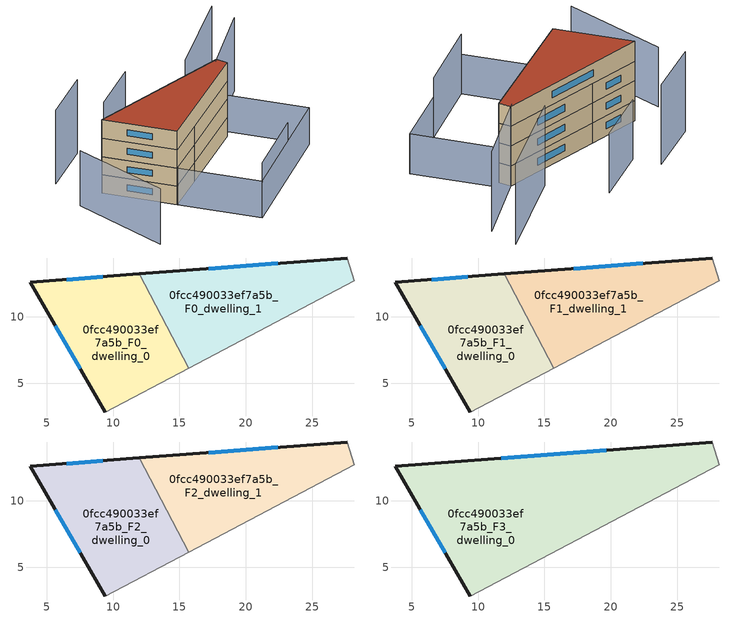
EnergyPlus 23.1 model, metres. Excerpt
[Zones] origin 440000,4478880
0fcc490033ef7a5b_F0_dwelling_0
 floor ground (EU_floor_Construction): 11.97,13.24 15.7,6.16 9.42,2.85 3.77,12.61 z0
 wall outside (EU_wall_Construction): 11.97,13.24 3.77,12.61 9.42,2.85 z0:3
 wall adiabatic (EU_wall_Construction): 9.42,2.85 15.7,6.16 z0:3
 wall to 0fcc490033ef7a5b_F0_dwelling_1 (EU_wall_Construction): 15.7,6.16 11.97,13.24 z0:3
 window (EU_Window_Construction): 5.66,9.35 7.53,6.11 / 9.23,13.03 6.51,12.82 z1:2
0fcc490033ef7a5b_F0_dwelling_1
 floor ground (EU_floor_Construction): 27.63,14.44 28.15,12.71 15.7,6.16 11.97,13.24 z0
 wall outside (EU_wall_Construction): 27.63,14.44 11.97,13.24 z0:3
 wall adiabatic (EU_wall_Construction): 15.7,6.16 28.15,12.71 27.63,14.44 z0:3
 window (EU_Window_Construction): 22.39,14.04 17.2,13.64 z1:2
0fcc490033ef7a5b_F1_dwelling_0
 floor to 0fcc490033ef7a5b_F0_dwelling_0 (EU_floor_Construction): 11.97,13.24 15.7,6.16 9.42,2.85 3.77,12.61 z3
 wall outside (EU_wall_Construction): 11.97,13.24 3.77,12.61 9.42,2.85 z3:6
 wall adiabatic (EU_wall_Construction): 9.42,2.85 15.7,6.16 z3:6
 wall to 0fcc490033ef7a5b_F1_dwelling_1 (EU_wall_Construction): 15.7,6.16 11.97,13.24 z3:6
 window (EU_Window_Construction): 5.66,9.35 7.53,6.11 / 9.23,13.03 6.51,12.82 z4:5
0fcc490033ef7a5b_F1_dwelling_1
 floor to 0fcc490033ef7a5b_F0_dwelling_1 (EU_floor_Construction): 27.63,14.44 28.15,12.71 15.7,6.16 11.97,13.24 z3
 wall outside (EU_wall_Construction): 27.63,14.44 11.97,13.24 z3:6
 wall adiabatic (EU_wall_Construction): 15.7,6.16 28.15,12.71 27.63,14.44 z3:6
 window (EU_Window_Construction): 22.39,14.04 17.2,13.64 z4:5
0fcc490033ef7a5b_F2_dwelling_0
 floor to 0fcc490033ef7a5b_F1_dwelling_0 (EU_floor_Construction): 11.97,13.24 15.7,6.16 9.42,2.85 3.77,12.61 z6
 wall outside (EU_wall_Construction): 11.97,13.24 3.77,12.61 9.42,2.85 z6:9
 wall adiabatic (EU_wall_Construction): 9.42,2.85 15.7,6.16 z6:9
 wall to 0fcc490033ef7a5b_F2_dwelling_1 (EU_wall_Construction): 15.7,6.16 11.97,13.24 z6:9
 window (EU_Window_Construction): 5.66,9.35 7.53,6.11 / 9.23,13.03 6.51,12.82 z7:8
0fcc490033ef7a5b_F2_dwelling_1
 floor to 0fcc490033ef7a5b_F1_dwelling_1 (EU_floor_Construction): 27.63,14.44 28.15,12.71 15.7,6.16 11.97,13.24 z6
 wall outside (EU_wall_Construction): 27.63,14.44 11.97,13.24 z6:9
 wall adiabatic (EU_wall_Construction): 15.7,6.16 28.15,12.71 27.63,14.44 z6:9
 window (EU_Window_Construction): 22.39,14.04 17.2,13.64 z7:8
0fcc490033ef7a5b_F3_dwelling_0
 floor to 0fcc490033ef7a5b_F2_dwelling_0 (EU_floor_Construction): 11.97,13.24 15.7,6.16 9.42,2.85 3.77,12.61 z9
 floor to 0fcc490033ef7a5b_F2_dwelling_1 (EU_floor_Construction): 27.63,14.44 28.15,12.71 15.7,6.16 11.97,13.24 z9
 wall outside (EU_wall_Construction): 27.63,14.44 3.77,12.61 9.42,2.85 z9:12
 wall adiabatic (EU_wall_Construction): 9.42,2.85 28.15,12.71 27.63,14.44 z9:12
 window (EU_Window_Construction): 5.66,9.35 7.53,6.11 / 19.65,13.83 11.75,13.22 z10:11
 roof outside (EU_roof_Construction): 28.15,12.71 27.63,14.44 3.77,12.61 9.42,2.85 z12
shading: 15.73,-8.12 26.26,-2.03 / -1.01,11.97 -0.07,-3.88 / 19.3,24.55 10.99,20.05 z0:9; 27.16,14.1 37.7,21.68 / 9.09,23.56 0.8,19.12 / 37.67,26.28 24.17,17.26 z0:12; 35.13,3.02 15.7,-8.15 / 15.7,-8.15 9.39,2.83 / 9.39,2.83 28.82,14 / 28.82,14 35.13,3.02 z0:6
[Building]
EU S2 Campaign: North Axis=0; Terrain=City; Solar Distribution=FullExterior
[Site:Location]
Madrid: Latitude=40.5; Longitude=-3.5; Time Zone=1; Elevation=609
[SizingPeriod:WeatherFileDays]
AnnualSizingPeriod: Begin Month=1; Begin Day of Month=1; End Month=12; End Day of Month=31; Day of Week for Start Day=Monday; Use Weather File Daylight Saving Period=No; Use Weather File Rain and Snow Indicators=No
[MATERIAL]
EU_InternalMass_Material: Roughness=MediumRough; Thickness=0.1; Conductivity=1; Density=1800; Specific Heat=900; Thermal Absorptance=0.9; Solar Absorptance=0.7; Visible Absorptance=0.7
[MATERIAL:NOMASS] Roughness=MediumRough; Thermal Absorptance=0.9; Solar Absorptance=0.7; Visible Absorptance=0.7
Name | Thermal Resistance
EU_wall_NoMass | 0.459673
EU_roof_NoMass | 0.495815
EU_floor_NoMass | 0.788942
[WINDOWMATERIAL:SIMPLEGLAZINGSYSTEM]
EU_Window_SimpleGlazing: UFactor=4.26103; Solar Heat Gain Coefficient=0.85; Visible Transmittance=0.85
[CONSTRUCTION]
EU_wall_Construction: EU_wall_NoMass
EU_roof_Construction: EU_roof_NoMass
EU_floor_Construction: EU_floor_NoMass
EU_InternalMass_Construction: EU_InternalMass_Material
EU_Window_Construction: EU_Window_SimpleGlazing
[ZONE] Type=1; Multiplier=1; Ceiling Height=autocalculate; Floor Area=autocalculate; Part of Total Floor Area=Yes
Name | Volume
0fcc490033ef7a5b_F0_dwelling_0; 0fcc490033ef7a5b_F1_dwelling_0; 0fcc490033ef7a5b_F2_dwelling_0 | 210.434
0fcc490033ef7a5b_F3_dwelling_0 | 420.862
0fcc490033ef7a5b_F0_dwelling_1; 0fcc490033ef7a5b_F1_dwelling_1; 0fcc490033ef7a5b_F2_dwelling_1 | 210.429
[INTERNALMASS] Construction=EU_InternalMass_Construction
Name | Zone or ZoneList | Surface Area
0fcc490033ef7a5b_F0_dwelling_0_EU_InternalMass | 0fcc490033ef7a5b_F0_dwelling_0 | 70.1444
0fcc490033ef7a5b_F0_dwelling_1_EU_InternalMass | 0fcc490033ef7a5b_F0_dwelling_1 | 70.1428
0fcc490033ef7a5b_F1_dwelling_0_EU_InternalMass | 0fcc490033ef7a5b_F1_dwelling_0 | 70.1444
0fcc490033ef7a5b_F1_dwelling_1_EU_InternalMass | 0fcc490033ef7a5b_F1_dwelling_1 | 70.1428
0fcc490033ef7a5b_F2_dwelling_0_EU_InternalMass | 0fcc490033ef7a5b_F2_dwelling_0 | 70.1444
0fcc490033ef7a5b_F2_dwelling_1_EU_InternalMass | 0fcc490033ef7a5b_F2_dwelling_1 | 70.1428
0fcc490033ef7a5b_F3_dwelling_0_EU_InternalMass | 0fcc490033ef7a5b_F3_dwelling_0 | 140.296
[OTHEREQUIPMENT] Fuel Type=Electricity; Design Level Calculation Method=Watts/Area; Power per Zone Floor Area=1; Fraction Latent=0; Fraction Radiant=0; Fraction Lost=0; Carbon Dioxide Generation Rate=0; EndUse Subcategory=EU_Step8_InternalGains
Name | Zone or ZoneList or Space or SpaceList | Schedule
EU_Step8_InternalGain_0fcc490033ef7a5b_F0_dwelling_0_f000 | 0fcc490033ef7a5b_F0_dwelling_0 | EU_Step8_GainSchedule_0fcc490033ef7a5b_F0_dwelling_0_f000
EU_Step8_InternalGain_0fcc490033ef7a5b_F0_dwelling_1_f000 | 0fcc490033ef7a5b_F0_dwelling_1 | EU_Step8_GainSchedule_0fcc490033ef7a5b_F0_dwelling_1_f000
EU_Step8_InternalGain_0fcc490033ef7a5b_F1_dwelling_0_f000 | 0fcc490033ef7a5b_F1_dwelling_0 | EU_Step8_GainSchedule_0fcc490033ef7a5b_F1_dwelling_0_f000
EU_Step8_InternalGain_0fcc490033ef7a5b_F1_dwelling_1_f000 | 0fcc490033ef7a5b_F1_dwelling_1 | EU_Step8_GainSchedule_0fcc490033ef7a5b_F1_dwelling_1_f000
EU_Step8_InternalGain_0fcc490033ef7a5b_F2_dwelling_0_f000 | 0fcc490033ef7a5b_F2_dwelling_0 | EU_Step8_GainSchedule_0fcc490033ef7a5b_F2_dwelling_0_f000
EU_Step8_InternalGain_0fcc490033ef7a5b_F2_dwelling_1_f000 | 0fcc490033ef7a5b_F2_dwelling_1 | EU_Step8_GainSchedule_0fcc490033ef7a5b_F2_dwelling_1_f000
EU_Step8_InternalGain_0fcc490033ef7a5b_F3_dwelling_0_f000 | 0fcc490033ef7a5b_F3_dwelling_0 | EU_Step8_GainSchedule_0fcc490033ef7a5b_F3_dwelling_0_f000
[ZONEVENTILATION:DESIGNFLOWRATE] Schedule=EU_AlwaysOn; Design Flow Rate Calculation Method=AirChanges/Hour; Air Changes per Hour=0.719161; Ventilation Type=Natural; Fan Pressure Rise=0; Fan Total Efficiency=1; Constant Term Coefficient=1; Temperature Term Coefficient=0; Velocity Term Coefficient=0; Velocity Squared Term Coefficient=0; Minimum Indoor Temperature=-100; Maximum Indoor Temperature=100; Delta Temperature=-100; Minimum Outdoor Temperature=-100; Maximum Outdoor Temperature=100; Maximum Wind Speed=40
Name | Zone or ZoneList or Space or SpaceList
EU_ConstantAir_0fcc490033ef7a5b_F0_dwelling_0 | 0fcc490033ef7a5b_F0_dwelling_0
EU_ConstantAir_0fcc490033ef7a5b_F0_dwelling_1 | 0fcc490033ef7a5b_F0_dwelling_1
EU_ConstantAir_0fcc490033ef7a5b_F1_dwelling_0 | 0fcc490033ef7a5b_F1_dwelling_0
EU_ConstantAir_0fcc490033ef7a5b_F1_dwelling_1 | 0fcc490033ef7a5b_F1_dwelling_1
EU_ConstantAir_0fcc490033ef7a5b_F2_dwelling_0 | 0fcc490033ef7a5b_F2_dwelling_0
EU_ConstantAir_0fcc490033ef7a5b_F2_dwelling_1 | 0fcc490033ef7a5b_F2_dwelling_1
EU_ConstantAir_0fcc490033ef7a5b_F3_dwelling_0 | 0fcc490033ef7a5b_F3_dwelling_0
[HVACTEMPLATE:THERMOSTAT] Constant Heating Setpoint=20; Constant Cooling Setpoint=50
EU_HeatOnly_0fcc490033ef7a5b_F0_dwelling_0; EU_HeatOnly_0fcc490033ef7a5b_F0_dwelling_1; EU_HeatOnly_0fcc490033ef7a5b_F1_dwelling_0; EU_HeatOnly_0fcc490033ef7a5b_F1_dwelling_1; EU_HeatOnly_0fcc490033ef7a5b_F2_dwelling_0; EU_HeatOnly_0fcc490033ef7a5b_F2_dwelling_1; EU_HeatOnly_0fcc490033ef7a5b_F3_dwelling_0
[HVACTEMPLATE:ZONE:IDEALLOADSAIRSYSTEM] System Availability Schedule=EU_AlwaysOn; Maximum Heating Supply Air Temperature=50; Minimum Cooling Supply Air Temperature=13; Maximum Heating Supply Air Humidity Ratio=0.0156; Minimum Cooling Supply Air Humidity Ratio=0.0077; Heating Limit=NoLimit; Cooling Limit=NoLimit; Heating Availability Schedule=EU_AlwaysOn; Cooling Availability Schedule=EU_CoolingOff; Dehumidification Control Type=ConstantSensibleHeatRatio; Cooling Sensible Heat Ratio=0.7; Dehumidification Setpoint=60; Humidification Control Type=None; Humidification Setpoint=30; Outdoor Air Method=None; Outdoor Air Flow Rate per Person=0.00944; Outdoor Air Flow Rate per Zone Floor Area=0; Outdoor Air Flow Rate per Zone=0; Demand Controlled Ventilation Type=None; Outdoor Air Economizer Type=NoEconomizer; Heat Recovery Type=None; Sensible Heat Recovery Effectiveness=0.7; Latent Heat Recovery Effectiveness=0.65
Name | Template Thermostat
0fcc490033ef7a5b_F0_dwelling_0 | EU_HeatOnly_0fcc490033ef7a5b_F0_dwelling_0
0fcc490033ef7a5b_F0_dwelling_1 | EU_HeatOnly_0fcc490033ef7a5b_F0_dwelling_1
0fcc490033ef7a5b_F1_dwelling_0 | EU_HeatOnly_0fcc490033ef7a5b_F1_dwelling_0
0fcc490033ef7a5b_F1_dwelling_1 | EU_HeatOnly_0fcc490033ef7a5b_F1_dwelling_1
0fcc490033ef7a5b_F2_dwelling_0 | EU_HeatOnly_0fcc490033ef7a5b_F2_dwelling_0
0fcc490033ef7a5b_F2_dwelling_1 | EU_HeatOnly_0fcc490033ef7a5b_F2_dwelling_1
0fcc490033ef7a5b_F3_dwelling_0 | EU_HeatOnly_0fcc490033ef7a5b_F3_dwelling_0
[SIZING:ZONE] Zone Cooling Design Supply Air Temperature Input Method=SupplyAirTemperature; Zone Cooling Design Supply Air Temperature=13; Zone Heating Design Supply Air Temperature Input Method=SupplyAirTemperature; Zone Heating Design Supply Air Temperature=50; Zone Cooling Design Supply Air Humidity Ratio=0.008; Zone Heating Design Supply Air Humidity Ratio=0.008; Cooling Design Air Flow Method=DesignDay; Cooling Design Air Flow Rate=0; Cooling Minimum Air Flow per Zone Floor Area=0.000762; Cooling Minimum Air Flow=0; Cooling Minimum Air Flow Fraction=0.2; Heating Design Air Flow Method=DesignDay; Heating Design Air Flow Rate=0; Heating Maximum Air Flow per Zone Floor Area=0.002032; Heating Maximum Air Flow=0.141576; Heating Maximum Air Flow Fraction=0.3; Account for Dedicated Outdoor Air System=No; Dedicated Outdoor Air System Control Strategy=NeutralSupplyAir; Dedicated Outdoor Air Low Setpoint Temperature for Design=autosize; Dedicated Outdoor Air High Setpoint Temperature for Design=autosize; Zone Load Sizing Method=Sensible Load Only No Latent Load; Zone Latent Cooling Design Supply Air Humidity Ratio Input Method=HumidityRatioDifference; Zone Cooling Design Supply Air Humidity Ratio Difference=0.005; Zone Latent Heating Design Supply Air Humidity Ratio Input Method=HumidityRatioDifference; Zone Humidification Design Supply Air Humidity Ratio Difference=0.005
0fcc490033ef7a5b_F0_dwelling_0; 0fcc490033ef7a5b_F0_dwelling_1; 0fcc490033ef7a5b_F1_dwelling_0; 0fcc490033ef7a5b_F1_dwelling_1; 0fcc490033ef7a5b_F2_dwelling_0; 0fcc490033ef7a5b_F2_dwelling_1; 0fcc490033ef7a5b_F3_dwelling_0
[SCHEDULE:CONSTANT]
Name | Hourly Value
EU_AlwaysOn | 1
EU_CoolingOff | 0
[SCHEDULE:FILE] Column Number=1; Rows to Skip at Top=0; Number of Hours of Data=8760; Column Separator=Comma; Interpolate to Timestep=No; Minutes per Item=60; Adjust Schedule for Daylight Savings=Yes
Name | File
EU_Step8_GainSchedule_0fcc490033ef7a5b_F0_dwelling_0_f000 | ../../schedules/0fcc490033ef7a5b/0fcc490033ef7a5b_F0_dwelling_0_f000_gain.csv
EU_Step8_GainSchedule_0fcc490033ef7a5b_F0_dwelling_1_f000 | ../../schedules/0fcc490033ef7a5b/0fcc490033ef7a5b_F0_dwelling_1_f000_gain.csv
EU_Step8_GainSchedule_0fcc490033ef7a5b_F1_dwelling_0_f000 | ../../schedules/0fcc490033ef7a5b/0fcc490033ef7a5b_F1_dwelling_0_f000_gain.csv
EU_Step8_GainSchedule_0fcc490033ef7a5b_F1_dwelling_1_f000 | ../../schedules/0fcc490033ef7a5b/0fcc490033ef7a5b_F1_dwelling_1_f000_gain.csv
EU_Step8_GainSchedule_0fcc490033ef7a5b_F2_dwelling_0_f000 | ../../schedules/0fcc490033ef7a5b/0fcc490033ef7a5b_F2_dwelling_0_f000_gain.csv
EU_Step8_GainSchedule_0fcc490033ef7a5b_F2_dwelling_1_f000 | ../../schedules/0fcc490033ef7a5b/0fcc490033ef7a5b_F2_dwelling_1_f000_gain.csv
EU_Step8_GainSchedule_0fcc490033ef7a5b_F3_dwelling_0_f000 | ../../schedules/0fcc490033ef7a5b/0fcc490033ef7a5b_F3_dwelling_0_f000_gain.csv
